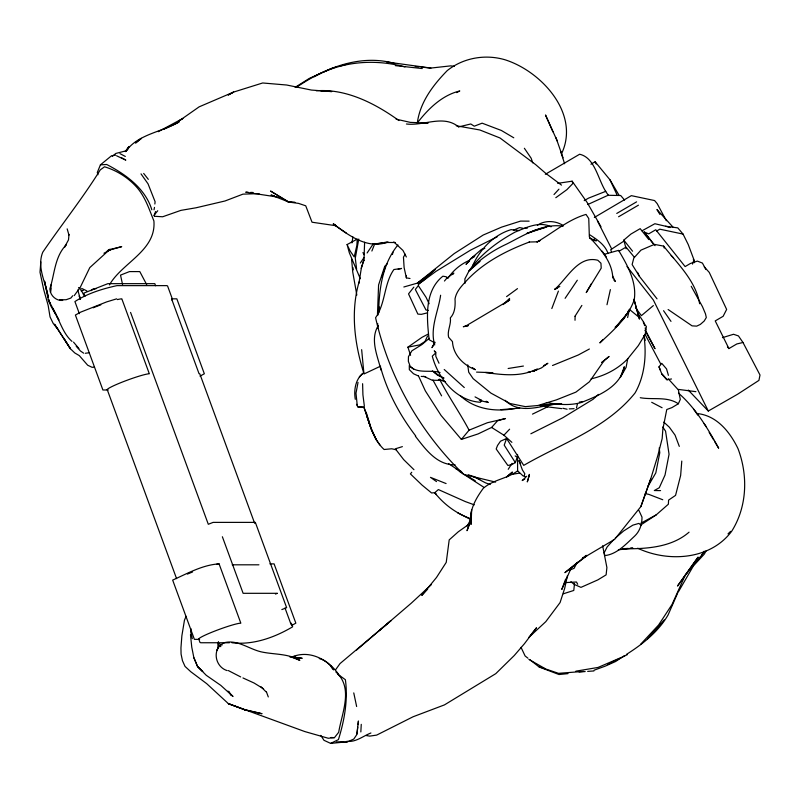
<?xml version="1.0" encoding="UTF-8"?>
<svg xmlns="http://www.w3.org/2000/svg" width="800" height="800" viewBox="0 0 800 800"><rect width="100%" height="100%" fill="white"/><g stroke="black" fill="none" stroke-linecap="round" stroke-linejoin="round"><path stroke-width="1.2" d="M517.54 454.42L517.61 470.84L523.03 475.88L525.14 476.67M410 278.5L406.38 277.87L406.41 275.76M575.02 320.27L575.1 316.22M377.61 328.5L377.74 323.61M377.96 315.05L378.06 311.38M363.96 260.73L364.61 242.26M377.48 314.13L378.58 284.95L384.74 266.31L387.27 263.8M471.6 510.93L471.1 524.4C468.67 510.91 475.59 498.78 483.27 488.34C493.27 479.53 507.24 478.8 517.61 470.84M643.95 335.65C646.69 354.8 644.86 375.81 635.07 392.95C606.5 428.45 561.99 443.21 523.73 465.37L506.58 438.52L500.51 441.2L497.52 445.5L496.18 448.98L507.88 465.47L511.69 464.64L515.35 462.62L517.21 457.22L515.17 455.93M360.84 731.93L361.26 724.35M378.64 313.05C379.02 289.22 382.4 263.98 397.94 244.94M190.94 628.64L190.71 632.03L192.33 638.68M50.81 287.96L50.51 292.24C52.2 297.24 57.34 300.98 62.73 300.44M681.78 461.07L680.65 475.43L675.56 495.38L668.59 500.1L668.37 504.21L656.18 514.9L640.58 525.12M69 234.42L68.5 239.87L64.52 247.21L65.71 245.61M574.49 583.47L573.8 590.45L563.33 593.79M604.36 553.85L604.98 555.58C617.02 554.21 626.1 543.96 634.64 536.11C639.92 531.15 642.02 524.24 642 517.14L638.9 510.41M154.86 204.01L155.11 201.75L148.05 183.86L141.01 173.86M357.74 727.09L356.92 734.42L353.78 739.07L346.84 742.11L336.38 742.26L346.84 742.11M358.02 724.65L358.43 720.98L356.94 733.87M358.91 283.32L361.46 267.43L363.84 260.03L361.25 268.51M471.65 509.71L470.04 521.4L467.02 530.71L470.92 520.95M351.96 242.9L352.91 236.96M378.43 313.08L379.49 307.03M418.34 285.12L418.5 284.24L435.32 269.33L422.81 280.96M358.03 382.41L355.99 393.2L357.25 405.29M627.78 358.54L626.08 367.4L620.33 377.47L624.32 366.75C620.23 387.12 598.31 395.72 581.08 402.59C569.65 405.73 557.84 404.54 546.34 402.56M154.01 209.8L154.48 207.4M51.03 284.75L50.51 292.24L49.85 288.97C54.64 274.13 54.66 256.48 66.31 244.81M528.77 477.44L529.39 474.39L527.29 481.92L528.4 478.56M417.38 122.58C420.17 102 433.17 85 447.29 70.55C463.43 57.74 485.37 53.96 505.04 59.78C541.75 71.41 580.64 114.25 561.39 154.05M627.63 317.52L629.4 309.23M567.45 575.62L564.67 588.37L560.08 602.57L545.8 621.65L528.86 637.36L536.51 627.78L524.42 643.73L514.3 655.48L495.77 673.66L444.44 704.9L413.1 716.76L376.66 735.1L369.71 736.12L366.08 735.52M440.62 295.24C438.28 311.67 429.67 328.27 434.71 344.95M606.99 304.73L610.38 289.61M576.5 407.84L577.41 403.96M524.32 475.74L524.8 473.71L522.37 469.87L518.94 460.59L520.62 463.76M392.46 254.47L393 252.26M358.78 239.04L355.29 258.16L356.62 269.21M40.84 261.88L40 272.21L43.69 289.54L48.16 305.44L50.04 316.9L53.19 323.41L57.85 329.21L70.34 348.68L74.82 352.99L79.28 355.59L87.69 365.23L92.09 367.32L94.45 367.12M586.23 555.34L582.4 558.48L614.63 539.38L640.87 506.59L650.71 478.92L657.8 455.68L662.17 438.53L662.86 429.17L666.77 409.51L671.89 407.62L678.36 403.76L680.3 399.42L678.35 389.76M218.46 645.9L217.11 650.3L218.46 645.9L218.42 641.63M692.49 264.11L693.96 259.79L688.25 244.58L683.05 234.08L677.79 227.88L665.63 226.24L654.86 223.73L642 230.82M154.08 215.83L155.57 211.54M359.1 281.88C350.41 311.69 354.57 343.46 363.65 372.69C355.56 378.79 353.65 389.85 355.3 399.32M640.87 506.59L650.71 478.92M558.4 291.11L551.82 308.55M506.58 438.52L504.21 445.14L515.35 462.62M381.56 277.44L385.37 266.93M565.65 579.05L561.81 589.43L571.06 568.28L586.29 555.5M371.88 251.03L374.84 243.54M115.64 155.17L111.57 155.72L100.42 164.86L97.3 172.46L97.96 174.74M186.08 616.3L184.46 620.2L181.87 635.84L180.95 647.86L181.07 654.08L182.46 660.69L185.02 666.4L190.77 671.72L206.7 683.66L228.41 703.67L304.8 731.56L328.25 738.26L334.46 737.63L338.68 732.3C341.9 712.85 353.78 687.75 335.89 671.99M677.61 593.19L668.09 614.93C658.45 631.67 642.55 644.25 626.38 654.44M602.8 339.77L599.83 342.91C613.34 330.52 627.94 317.63 634.24 299.86C636.95 281.94 627.43 265.23 618.59 250.36L604.61 254.23M425.11 341.17L427.58 335.98M575 316.26L581.87 305.42M378.26 325.6C369.74 339.5 377.57 355.91 381 370.1M604.06 552.98L607.13 546.96L613.43 539.92M576.82 563.1L574.11 568.31L568.85 570.42M447.87 278.43C453.05 270.39 460.82 264.02 469.64 260.25M512.02 463.35L508.22 469.3M467.15 526.07L470.63 519.72M706.13 550.8L704.35 554.05L693.42 565.89L678.21 592.14M434.97 342.23L431.96 347.65L434.85 342.89M109.42 284.92C122.23 262.49 156.4 250.72 153.9 220.95C149.28 209.62 145.65 198.05 137.72 188.36C129.04 178.2 117.29 170.63 104.53 166.79L100.27 169.88C82.6 198.37 61.56 224.59 42.75 252.23C36.58 267.37 45.91 282.63 48.35 297.6L44.54 281.19L48.31 299.71L50.69 305.68L58.88 320.12L56.72 315.87M591.48 283.55L586.25 292.57L601.21 268.16L600.95 263.22L597.81 260.25C578.02 255.13 567.08 278.91 554.55 289.51L559.81 286.46M647.87 486.55L655.81 472.89L659.78 452.74L659.23 447.87M405.18 254.21L403.46 257.16L404.12 267.6L406.38 277.87M626.31 314.49L623.84 318.69L615.07 327.31M627.55 312.39L628.78 310.28M704.06 551.39L700.91 556.52L704.17 551.28M367.11 252.98L373.31 243.79M125.25 151.49L128.95 146.53L126.09 151.08C137.98 134.13 162.12 131.98 179.06 121.98L163.79 129.29M475.04 396.88L481.61 400.37L480.43 402.26C456.02 400.86 438.13 378.41 432.28 356.17L435.72 352.95L434.26 350.84L435.85 352.29M601.84 362.41L609.09 356.47L604.21 360.49L589.41 381.78L575.89 392.13L556.41 399.88L537.85 405.52L525.38 406.64L510.07 403.52L490.95 393.13L473.15 378.66L468.7 372.2L467.73 364.86M413.85 287.14L408.53 293.88L417.86 314.1L421.35 314.35L427.29 312.88M565.11 298.32L577.32 280.23M360.31 263.02L363.98 257.64M474.32 263.48L472.33 266.37C479.59 249.78 493.38 234.93 511.09 229.65L519.53 230.56M473.56 257.52L474.86 255.67L470.6 258.87L465.99 264.35L469.48 261.02M335.61 669.75L340.01 663.59L391.01 620.6L379.22 630.65M417.33 122.95C428.1 108.93 442.12 95.14 459.79 90.97L456.67 92.6M74.22 295.63L80.27 287.33L89.79 267.61L110 249.25L106.97 251.2M461.37 439.41L478.03 433.95L491.6 427.45L497.54 420.79L505.49 418.54L487.37 422.74L469.09 430.16L461.37 439.41L441.07 415.45L425.35 390.9L418.38 375.68M671.51 378.97L667.04 379.73L661.86 374.07L659 366.84L661.76 363.36L666.53 368.91L668.41 375.33M72.73 295.75L70.85 298.06L66.11 299.73L59.51 299.76M700.02 557.03L685.09 575.45L677.51 586.04L698.1 557.12L685.09 575.45L672.06 604.44L658.58 625.01L640.54 644.37M629.32 310.76L615.91 327.27L622.42 319.25M154.03 215.29L157.74 210.73M411.75 472.25L410.4 473.91L422.06 485.1L431.59 492.97L434.84 492.65L438.37 489.56L465.33 501.58L474.3 504.85M444.44 281.03L447.07 277.9L453.85 273.13L452.56 274.55M647.51 638.82L664.24 619.92M554.01 194.54L558.94 189.17M427.64 589.2L421.79 595.4L436.49 577.48L446.24 562.37L449.2 539.89L458.26 531.81L468.03 524.9M491.6 427.45L503.91 435.2L509.62 429.19M125.39 151.61L128.03 148.98M359.34 376.89L362.43 373.87M728 533.88L730.61 531.35M526.72 476.27L522.2 480.55L524.84 478.94M509.62 298.38L503.03 304.6L509.75 299.95L465.11 326.42M431.42 584.58L411.25 603.2L356.6 650.03M598.44 394.4L593.16 399.23L562.8 417.77L530.86 433.77M689.06 532.17C671.09 547.82 645.29 548.99 622.53 548.79L628.21 548.38M429.24 338.33L422.04 344.49L411.87 350.83L408.45 356.67L408.36 361.34L410.26 366.52C418.22 374.12 430.46 369.43 440.06 372.56M615.17 538.22L623.71 530.91L632.86 525.15L638.9 523.4L641.12 525.27M626.12 248.78L623.8 240.12L630.93 234.06L640.18 228.65L648.81 239.59M91.04 290.65L92.89 289.09L96.31 288.61M653.36 305.59L641.4 315.65L635.49 307.67M135.76 143.07L141.39 138.36L135.55 142.72M112.32 156.36L115.79 153.46L126.32 150.74M601.75 362.49L604.21 360.49M578.72 561.46L564.89 572.65L586.83 555.73L582.4 558.48M403.84 286.99L417.43 283.1L454.23 253.57L483.19 235.04L501.56 227.14L520.58 221.1L529.12 221.15M417.43 283.1L432.37 271.99M418.5 284.24L435.92 271.41L470.65 250.07L497.28 236.77M506.58 296.62L517.49 288.62M555.8 197.71L566.89 189.66L572.8 183.56L572.14 181.19L557.68 183.34M295.13 87.33L309.36 78.39L321.47 72.92M410.59 355.33L407.91 347.17L422 337.32L428.14 334.11M513.37 230.2L519.55 227.59L522.4 228.13M529.13 242.01L537.26 241.83C553.32 232.67 568.11 219.57 586.03 214.42L588.76 218.54L589.35 236.91C599.95 248.95 612.06 260.72 612.83 278.07M623.94 241.08L610.73 249.7L611.35 251.61M424.84 341.57L419.71 344.88L407.91 347.17M473.63 256.93L470.6 258.87L481.48 249.4L484.83 248.37M624.31 655.72L615.66 661.48L605.08 666.21L594.09 670.2L593.89 670.95L587.67 671.38M296.85 87.09C324.67 68.01 360.82 53.67 394.7 63.53M594.33 217.48L631.34 195.65L654.57 200.55L657.2 203.65L666.34 220.75M545.32 174.29L579.63 154.24C596.38 158.01 598.22 183.25 608.42 195.17M590.93 164.22L595.13 161.76L609.97 179.8L619.13 195.4M616.76 213.44L636.6 201.85M618.59 216.76L638.43 205.17M619.12 251.17L626.04 247.12L634.22 257.09M656.64 231.04L659.82 229.18L683.05 234.08M727.41 346.83L728.91 348.58L736.81 343.96L742.98 342.49L760 375.02L758.93 380.39L737.68 394.18L708.3 411.03L688.26 390.07M584.2 200.65L588.52 198.14L605.81 191.31M537.38 225.27C544.78 220.09 555.61 220.54 563.07 225.47M557.17 287.91L555.24 289L557.32 287.94M228.24 95.05L233.66 92.05L262.68 82.98L286.69 85.02L311.44 90.07L331.72 91.56L321.04 91.02M200.02 376.15L204.34 373.77L176.84 298.84L171.57 298.84A22.83 2.1 -20.1 0 1 171.76 299.92M291.52 625.54L295.84 623.16L274.09 563.88L269.87 563.88M480.05 261.4L469.04 270.91L464.87 278.94L465.01 283.35M543.58 365.63L547.88 363.28L541.4 367.93L532.84 371.5L537.14 369.15M640.93 523.19L656.18 514.9M589.39 349L578.34 354.96L552.52 365.51M158.26 131.69L182.88 118.43L178.81 121.1L199.15 106.84L233.66 92.05L228.39 94.79M103.96 253.24L110.16 249.91L121.71 246.64L109.54 249.61M347.08 244.57L357.23 239.11L356.88 245.36L354.21 256.87L350.24 251.17L347.08 244.57L349.32 252.75L360.28 278.7M532.84 371.5L537.21 369.16M607.48 664.54L627.47 654.58M370.9 732.99C363.12 736.01 355.57 742.57 346.89 741.28M532.48 414.13L547.9 406.65M320.79 735.39L323.98 740.3L330.65 743.39L338.42 739.62C344.42 720.44 348.14 699.81 345.39 679.72L339.99 675.8M492.87 372.65L485.57 372.5C501.75 374.85 519.5 376.98 534.84 369.98M587.81 204.52L608.04 195.29L620.68 195.51L624.57 200.09M380.64 366.12L363.96 373.99L361.65 349.67M314.36 76.73C341.76 61.12 374.83 58.8 404.98 66.89M322.59 72.46L332.7 68.02M619.71 658.14L598.01 667.45L575.87 671.17M537.26 241.83L539.53 240.89M536.92 241.89L540.03 240.63M592.58 239.86L594.34 239.17M275.46 594.07L277.39 593.31L243.12 593.31L222.37 536.76M281.83 609.58L286.64 607.68L255.34 522.38L213.12 522.38L208.3 524.28L130.57 312.41M291.54 657.22C309.27 649.14 328.64 659.75 338.76 674.6M529.45 242.01C506.6 250.56 484.31 262.02 467.3 279.86C462.15 285.51 456.36 291.06 455.02 298.95C455.39 305.46 455.11 312.88 450.35 317.86C451.3 324.52 447.09 330.62 448.59 337.2L452.47 341.62C453.13 354.94 463.44 365.15 475.4 369.72L472.35 367.64M292.68 657.17L294.95 656.4L291.33 657.29M591.14 378.84C604.96 375.71 617.88 369.02 627.77 358.78L638.32 345.63L645.23 334.24L646.39 326.57L643.32 322.34M402.38 446.63L395.34 448.81L403.68 459.63L413.95 469.69M116.69 298.84L106.72 301.88L80.8 312.08L75.4 315.05L102.9 389.99L108.09 389.99A22.83 2.1 -20.1 0 1 122.8 381.88A22.83 2.1 -20.1 0 1 149.32 373.77L121.83 298.84A22.83 2.1 -20.1 0 0 117.39 299.6M333.86 67.71L336.17 67.09M340.8 65.85L347.75 63.99M81.05 290.86L83.45 290.25M458.65 126.92L470.77 123.97L474.27 126.19L482.13 123.17L501.38 130.47L513.78 137.8M108 250.33L110.43 249.73L108.3 250.19M468.15 325.62L463.31 326.71L468.09 325.7M398.17 269.16L401.57 268.45L393.89 269.53C383.81 283.87 385.75 303.08 375.59 317.72C388.91 376.94 419.98 432.36 463.74 474.41L495.63 482.12M722.45 337.66L733.53 334.27L738.45 335.93L742.98 342.49M388.05 241.96C367.73 249.8 348.81 235.34 333.31 224.03L335.42 224.69M579.31 402.11L582.58 401.53M512.62 474.27L519.58 473.09M395.34 242.52L387.18 242.47L372.68 244.35L382.17 242.82M384.55 242.43L386.92 242.05M508.15 368.5L523.41 366.05M406.42 123.99C423.92 126.16 443.1 114.35 458.54 126.8M372.68 244.35L377.63 243.71M85.29 353.28L89.23 352.76M618.35 549.83L632.81 548.09L630.51 548.24M550.49 404.4L539.83 405.54L561.61 403.65M552.86 404.15L559.76 403.59M500.9 409.66L519.73 408.14M568.02 673.63L559 674.52L539.24 667.06L529.82 659.67M330.65 743.39L343.35 742.18M522.58 228.52L527.44 228.06M583.95 671.38L558.51 673.34L538.85 666.65M514.42 408.66L513.48 408.73C494.93 412.05 474.36 409.11 460.31 395.65M565.42 582.6L576.48 582.01L577.69 584.28M585.18 671.56L579.04 671.96M100.42 164.86L106.68 164.49C125.65 174.28 145.36 188.46 151.83 209.79M428.25 122.76L423.4 123.01L427.83 123.13M289.5 656.75L294.39 656.53M569.23 408.88L574.07 408.68M561.4 403.58C542.86 404.49 520.67 415.9 505.11 400.3M259.09 193.62L242.94 194.15L225.02 200.98L196.08 207.78L180.9 210.37L162.66 216.77L154.46 216.28M527.99 372.13L530.35 372.09M316.29 90.78C346.18 88.5 375.24 103.51 398.9 120.54M219.08 563.88C202.72 564.83 187.4 573.48 172.66 580.1L194.4 639.37L199.59 639.37A22.83 2.1 -20.1 0 1 214.3 631.26A22.83 2.1 -20.1 0 1 240.83 623.16L219.08 563.88A22.83 2.1 -20.1 0 0 216.84 564.16M232.2 564.81L258.93 564.81M229.43 642.75L200.83 642.75L200 642.47L198.76 639.1M231.92 642.75C253.24 645.27 274.7 637.44 292.64 626.81L291.4 623.43M660.57 490.61L654.32 490.54L659.28 487.74L665.02 475.07L669.06 454.28L665.56 431.13L662.72 427.03M491.6 372.65L476.55 372.11M442.4 380.43L432.13 380.23L423.67 376.26M330.97 737.51L334.46 737.63M427.39 123.06L410.32 122.38L396.11 119.16M248.2 192.29L245.75 192.19L279.1 197.3M250.65 192.39L253.11 192.49M421.18 376.41L425.7 376.64M294.97 202.45L288.25 202L270.53 191.03L287.96 201.49M356.49 404.28L357.81 406.87L363.85 407.23C369.41 421.75 372.15 438.44 384.09 449.5L391.73 448.78L395.98 449.71M696.94 413.53C716.64 415.32 730.02 431.97 738.02 448.69C748.14 475.4 747.2 506.52 731.81 531.08C710.46 559.99 668.11 562.53 637.69 548.21M357.81 406.87L364 407.25L370.64 426.88L366.13 412.12M295.15 202.43L288.25 202L298.54 203.38L305.74 205.81L312.03 222.22L335.9 225.72M293.65 657.67L302.2 658.28L290.36 656.64L299.83 660.37C288.51 653.68 275.3 654.59 262.85 652.2C250.12 649.92 238.41 639.62 225.11 642.51C211.62 647.19 214.31 666.73 227.19 670.61M395.33 65.63L422.29 68.55M640.28 397.72C652.98 400.02 666.98 396.13 678.36 403.76M415.23 66.48L418.82 66.85M421.22 67.09L430.79 68.07L450.67 65.87L454.36 66.29M563.13 226.21C542.89 223.1 524.07 235.23 506.77 244.01C492.59 250.54 479.62 259.37 469.04 270.91C480.7 254.14 497.37 241.77 515.12 232.08C526.2 227.57 539.41 220.91 551.1 226.81M561.7 408.63L540.43 405.99M695.92 391.67L677.83 389.33L668.21 378.77M592.22 240.22L596.43 240.78L589.55 238.28M479.26 400.05L481.61 400.37M386.79 61.99L430.91 68.07M455.08 464.84C436.72 465.13 425.48 449.14 415.35 436.21M456.29 125.77L479.82 129.97L500 137.98L535.61 164.58L545.74 173.34L561.5 185.12M699.62 303.72C695.78 280.76 677.53 263.74 663.65 246.11L654.39 244.39L640.97 250.13L633.81 258.06L632.13 264.54L639.46 276.41L657.03 298.85M428.27 310.43L425.99 310.01L415.32 289.47L418.32 285.64L426.01 297.24L429.15 303.72M645.2 493.65L648.79 494.36L662.76 499.75M319.28 658.54C324.84 659.85 329.58 664.04 332.84 668.69M562.91 408.3L567.1 409.22M480.3 400.66L488.27 402.47L486.18 401.21M274.51 195.87L271.03 195.04L287.86 201.66M665.63 226.24L670.17 227.56M438.41 379.43L445.52 381.79M479.9 479.1L468.32 474.74M490.22 484.54L485.52 482.85L473.03 476.26M446.09 483.56L430.47 477.35L436.52 481.6M218.02 643.36L222.11 645.05M652.81 243.24L644.24 232L648.7 233.88L655.76 229.75L685.13 266.58L690.39 263.5L697.35 261.09L702.42 263.08L705.93 269.49M444.04 378.05L437.66 375.27L432.34 370.85M471 518.78C456.71 513.85 444.13 504.6 434.78 492.76M240.68 676.92L228.35 670.56M242.94 677.94L254.09 683.03L263.54 688.83M417.91 375.77L413.51 373.75L409.33 369.65L409.3 365.42M443.33 378.15L434.21 372.28M116.61 155.8L125.83 160.11L121.05 157.49M456.08 469L461.64 471.61M81.64 288.4L86.86 290.91M457.6 512.76L471.26 519.77M651.7 402.3L662.09 407.74M475.28 480.78L466.91 475.71M119.97 153.62L125.31 156.45M434.22 342.53L429.13 339.72C426.83 318.36 424.03 291.2 442.89 276.19L446.3 276.8L447.07 277.9M217.6 644.87L220.84 646.66M528.85 659.39L545 668.56M459.12 471.26L483.64 487.14M448.47 463.57L461.71 472.38M589.68 234.74C597.06 239.55 605.15 244.78 608.07 253.57M83.64 353.17L80.44 350.98L76.22 346.26M333.31 224.03L346.41 233.16M668.13 309.53L692.07 325.86L696.7 326.13L700.32 324.43L704.19 321.04L706.31 317.53L705.49 313.85L702.49 306.7L691.22 286.3M410.26 366.52L413.61 369.1M527.94 658.19L525.11 655.98L521.03 647.34M678.53 393.16C695.7 408.16 707.74 428.39 718.67 448.22L714.88 441.92M570.9 581.73L574.26 584.41L580.96 587.37L597.82 579.9L606.12 574.87L606.9 567.56L602.65 545.8M630.22 310.06L638.8 317.07M78.55 287.55L80.87 289.53L84.51 296.51M511.89 442.35L503.91 435.2M444.22 369.5L464.29 387.54M663.82 422.13L669.34 427.2L675.05 435.1L679.3 446.39M393.79 241.93L402.98 250.45L406.35 256.98M71.98 341.39C64.39 334.75 60.98 324.72 56.67 315.88M193.87 657.7L197.52 666.44L202.66 671.4L197.52 666.44L193.87 657.7L191.76 647.15L190.47 634.68M613.78 279.94L615.37 281.5L612.53 275.88M671.11 255.56L673.59 258.02M261 686.76L266 691.81M197.52 666.44L206.28 675.32L220.82 685.4L233 696.49L227.89 691.16M673.08 227.21L656.94 209.51L659.9 214.42M337.59 673.92L340.1 676.51M704.25 266.87L709.25 272.39L726.64 309.43L723.13 316.3L715.23 320.91L728.91 348.58M73.53 342.14L78.91 348.52M333.57 669.58L330.72 666.03L333.61 669.85M627.01 266.52L653.39 300.06L708.3 411.03M644.24 232L655.02 245.66M623.8 240.12L632.58 251.23M143.68 173.44L148.32 179.37M434.85 492.77L436.32 494.66L434.84 492.67M415.72 435.96C400.14 415.6 387.36 392.11 380.67 367.52M602.17 251.15L606.35 256.97M366.67 415.74L371.41 429.87L376.31 439.8L370.99 428M572.14 181.19L587.09 202.4L600.99 226.75M693.72 409.28L697.75 415.03M663.55 310.69L671 321.38M375.46 438.61L379.87 444.94M524.37 148.27L531.16 158.24L532.75 162.85M704.13 423.63L706.22 426.71M63.89 338.25L70.34 348.68L54.5 324.21L57.85 329.21M638.57 314.41L643.69 322.2L644.59 325.63M709.18 432.46L713.61 439.82M597.42 220.9L611.65 248.88M469.09 430.16C459.87 412.78 448.45 396.57 439.52 379.12M228.77 691.35L231.2 695.56M362.92 252.6L364.13 254.69M432.9 380L441.6 395.85M644.92 330.27L655.01 348.73L646.23 331.66M645.06 334.35L660.65 363.82M146.69 284.62L139.8 271.59L129.49 271.59L120.52 275.12L122.58 284.57M50 302.95L48.31 299.71L56.19 314.81L52.81 308.34M694.46 261.6L693.39 259.43L694.3 262.69M595.13 161.76L596.22 163.96M637.54 272.33L639.46 276.41M609.97 179.8L616.89 194.58M439 363.24L435.85 356.39L435.72 352.95M552.94 131.82L545.5 114.99L557.26 141.03M659 366.84L660.5 370.43M172.4 299.11L167.55 285.91L166.72 285.63L116.98 285.63C102.45 288.81 87.37 293.46 74.92 301.57L79.36 313.68M254.67 523.34L199.89 374.05A22.83 2.1 -20.1 0 0 199.07 373.77L171.57 298.84M285.03 608.05L290.57 623.16A22.83 2.1 -20.1 0 1 290.76 624.24M155.58 285.75L154.81 283.66L107.87 283.66L83.85 293.11L84.99 296.24M266.45 691.91L268.29 696.94M107.26 389.71L176.59 578.66M560.63 151.19L564.6 163.76M555.94 137.55L563.02 157.79M80.34 299.05L77.77 289.99M663.65 246.11L664.22 248.05M67.17 228.87L68.96 235.06M643.97 335.8L645.24 340.36M639.43 319.19L633.95 299.2L639.14 318.25M645.19 327.92L645.79 330.2M48.94 299.98L49.52 302.36L48.97 300M368.52 420.64L369.13 423.45M353.76 692.9L356.64 706.52M356.82 295.07L352.73 271.96L351.62 259.32M352.93 267.55L353.22 269.85M364.38 406.29L362.92 394.82L362.6 383.7M93.18 307.79A22.83 2.1 -20.1 0 1 100.84 304.85M187.41 574.09A22.83 2.1 -20.1 0 1 192.55 571.99M512.25 472.18L506.66 476.9L512.25 472.18M534.9 230.38L526.79 233.47L546.13 227.12L534.9 230.38M261.84 713.68L244.18 709.61L261.84 713.68M245 709.85L228.41 703.67L245 709.85M667.04 379.73L661.86 374.07L667.04 379.73M80.37 299.26L79.24 295.9L80.34 299.25"/></g></svg>
